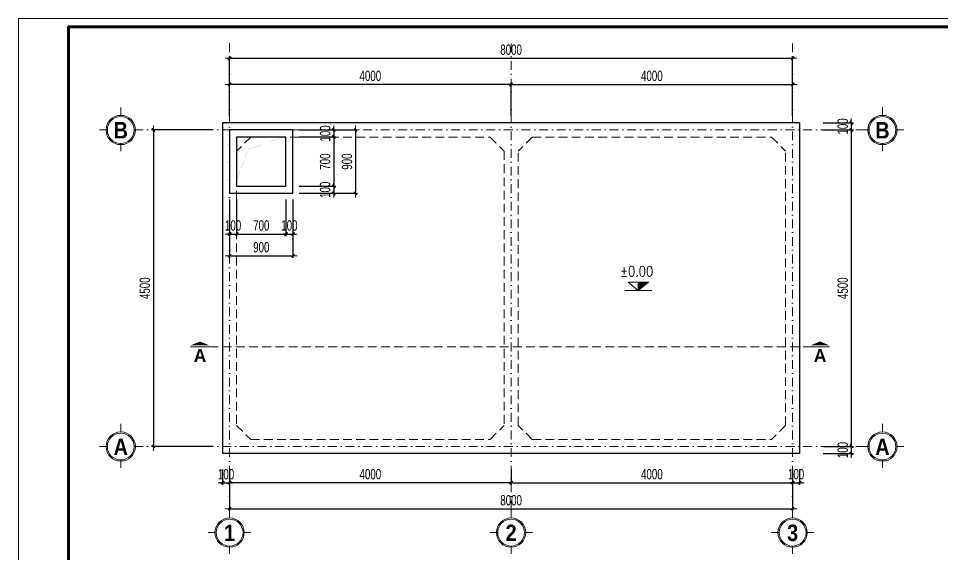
# Model space of a CAD drawing. Extents: x -192823 to 24985, y 78808 to 102574.
# Drawn here: x -140144 to -127014, y 94949 to 102570 of the extents above; entities that cross this region are included whole.
import ezdxf
from ezdxf.enums import TextEntityAlignment as Align

# ---------------------------------------------------------------- set-up
doc = ezdxf.new("R2010")
doc.units = 0
doc.header["$LTSCALE"] = 5
doc.header["$MEASUREMENT"] = 0
doc.header["$PDMODE"] = 3
doc.header["$PDSIZE"] = -5
doc.linetypes.add('DASHDOT', pattern=[1, 0.5, -0.25, 0, -0.25])
doc.linetypes.add('HIDDEN', pattern=[0.375, 0.25, -0.125])
doc.layers.get('0').update_dxf_attribs({"linetype": 'CONTINUOUS', "lineweight": 25})
doc.layers.get('DEFPOINTS').update_dxf_attribs({"linetype": 'CONTINUOUS', "lineweight": 9})
for name, color, linetype, lineweight in [('ISO', 153, 'CONTINUOUS', 15), ('Khungten_LCDI', 7, 'CONTINUOUS', 25), ('KICHTHUOC', 167, 'CONTINUOUS', 15), ('LC Dim', 8, 'CONTINUOUS', 18), ('LC ISO', 153, 'CONTINUOUS', 13), ('LC Khac', 4, 'CONTINUOUS', 9), ('LC MANH DUT', 35, 'HIDDEN', 5), ('LC Net manh', 239, 'CONTINUOUS', 5), ('LC Net thay', 7, 'CONTINUOUS', 25), ('LC Net truc', 79, 'DASHDOT', 13), ('LC Text1', 3, 'CONTINUOUS', 20), ('LC Text2', 7, 'CONTINUOUS', 25)]:
    doc.layers.add(name, color=color, linetype=linetype, lineweight=lineweight)
doc.styles.add('HOATBIF', font='hoatbif.shx', dxfattribs={"width": 0.7})
doc.styles.add('Khungten', font='', dxfattribs={"width": 0.9, "height": 5000})
doc.styles.add('LC 1', font='')
doc.styles.add('T1', font='Vnsimli.shx', dxfattribs={"width": 0.8})
doc.styles.add('Title', font='', dxfattribs={"width": 0.8})
doc.styles.get('Khungten').set_extended_font_data('.VnAvantH')
doc.styles.get('LC 1').set_extended_font_data('.VnAvantH', bold=True)
doc.styles.get('Title').set_extended_font_data('.VnBlackH')
doc.dimstyles.new('1-100(1-50)', dxfattribs={"dimscale": 59, "dimtxt": 2.5, "dimasz": 0.35, "dimexe": 0.5, "dimexo": 0, "dimgap": 0.8, "dimtad": 1, "dimdec": 0, "dimzin": 0, "dimdsep": 46, "dimtxsty": 'HOATBIF', "dimblk1": 'DOT', "dimblk2": 'DOT', "dimsah": 1, "dimcen": -1, "dimdle": 1, "dimclrd": 256, "dimclre": 256, "dimclrt": 4, "dimadec": 3, "dimazin": 2, "dimtfac": 0.333333, "dimtdec": 0, "dimtix": 1, "dimtmove": 2, "dimatfit": 3, "dimldrblk": 'DOT', "dimfxl": 1, "dimtvp": 0.833333, "dimtolj": 1, "dimtzin": 0, "dimarcsym": 0})

# ---------------------------------------------------------------- blocks, each defined once
blk = doc.blocks.new('lcdi dien')
at = {"layer": 'DEFPOINTS', "lineweight": 0}
blk.add_lwpolyline([(-1200, -14850), (-1200, 14850), (40800, 14850), (40800, -14850)], close=True, dxfattribs=at)
at = {"layer": 'Khungten_LCDI', "color": 5, "lineweight": 60}
blk.add_lwpolyline([(0, -14650), (0, 14650), (40600, 14650), (40600, -14650)], close=True, dxfattribs=at)
at = {"color": 7, "style": 'Khungten', "width": 0.8}
for tag, p in [('REVISION', (39499, -10746)), ('NGAYHT', (39546, -11609))]:
    blk.add_attdef(tag, text='', height=200, dxfattribs=at).set_placement(p, align=Align.CENTER)
at = {"layer": 'LC Text1', "style": 'Title', "width": 1.485915}
for tag, p, p2 in [('TENBANVE1', (36913, -8886), (40339, -8886)), ('TENBANVE2', (36913, -9562), (40339, -9562))]:
    blk.add_attdef(tag, text='', height=250, dxfattribs=at).set_placement(p, p2, align=Align.FIT)
at = {"layer": 'LC Text1', "style": 'Title', "width": 0.7}
blk.add_attdef('SOBANVE', text='', height=250, dxfattribs=at).set_placement((39562, -13896), align=Align.CENTER)
blk = doc.blocks.new('DOT')
at = {"layer": 'KICHTHUOC'}
blk.add_line((-3, 0), (3, 0), dxfattribs=at)
at = {"layer": 'KICHTHUOC', "color": 4}
blk.add_line((-1, -1), (1, 1), dxfattribs=at)
blk.add_lwpolyline([(0.5, 1), (-1, -0.5), (-0.5, -1), (1, 0.5)], close=True, dxfattribs=at)
blk = doc.blocks.new('*D1029')
at = {"layer": 'DEFPOINTS', "color": 0, "transparency": 16777216}
for p in [(-137383, 100985), (-138227, 96485), (-137383, 96485)]:
    blk.add_point(p, dxfattribs=at)
at = {"layer": 'LC Dim', "lineweight": -2, "transparency": 16777216}
for p, q in [((-137383, 100985), (-138256, 100985)), ((-138227, 100964), (-138227, 96505)), ((-137383, 96485), (-138256, 96485))]:
    blk.add_line(p, q, dxfattribs=at)
at = {"layer": 'LC Dim', "lineweight": -2, "transparency": 16777216, "xscale": 20.65, "yscale": 20.65, "zscale": 20.65}
for p, rotation in [((-138227, 100985), 90), ((-138227, 96485), 270)]:
    blk.add_blockref('DOT', p, dxfattribs=dict(at, rotation=rotation))
at = {"layer": 'LC Dim', "color": 4, "transparency": 16777216, "insert": (-138348, 98735), "char_height": 147.5, "attachment_point": 5, "rotation": 90, "style": 'HOATBIF'}
blk.add_mtext('\\A1;4500', dxfattribs=at)
blk = doc.blocks.new('*D1030')
at = {"layer": 'DEFPOINTS', "color": 0, "transparency": 16777216}
for p in [(-137144, 96158), (-133144, 96158), (-137144, 95970)]:
    blk.add_point(p, dxfattribs=at)
at = {"layer": 'LC Dim', "lineweight": -2, "transparency": 16777216}
for p, q in [((-137144, 96158), (-137144, 95941)), ((-133144, 96158), (-133144, 95941)), ((-133164, 95970), (-137123, 95970))]:
    blk.add_line(p, q, dxfattribs=at)
at = {"layer": 'LC Dim', "lineweight": -2, "transparency": 16777216, "xscale": 20.65, "yscale": 20.65, "zscale": 20.65, "rotation": 180}
blk.add_blockref('DOT', (-137144, 95970), dxfattribs=at)
at = {"layer": 'LC Dim', "lineweight": -2, "transparency": 16777216, "xscale": 20.65, "yscale": 20.65, "zscale": 20.65}
blk.add_blockref('DOT', (-133144, 95970), dxfattribs=at)
at = {"layer": 'LC Dim', "color": 4, "transparency": 16777216, "insert": (-135144, 96091), "char_height": 147.5, "attachment_point": 5, "style": 'HOATBIF'}
blk.add_mtext('\\A1;4000', dxfattribs=at)
blk = doc.blocks.new('*D1031')
at = {"layer": 'DEFPOINTS', "color": 0, "transparency": 16777216}
for p in [(-137144, 96158), (-129144, 96158), (-129144, 95599)]:
    blk.add_point(p, dxfattribs=at)
at = {"layer": 'LC Dim', "lineweight": -2, "transparency": 16777216}
for p, q in [((-137144, 96158), (-137144, 95570)), ((-129144, 96158), (-129144, 95570)), ((-137123, 95599), (-129164, 95599))]:
    blk.add_line(p, q, dxfattribs=at)
at = {"layer": 'LC Dim', "lineweight": -2, "transparency": 16777216, "xscale": 20.65, "yscale": 20.65, "zscale": 20.65, "rotation": 180}
blk.add_blockref('DOT', (-137144, 95599), dxfattribs=at)
at = {"layer": 'LC Dim', "lineweight": -2, "transparency": 16777216, "xscale": 20.65, "yscale": 20.65, "zscale": 20.65}
blk.add_blockref('DOT', (-129144, 95599), dxfattribs=at)
at = {"layer": 'LC Dim', "color": 4, "transparency": 16777216, "insert": (-133144, 95720), "char_height": 147.5, "attachment_point": 5, "style": 'HOATBIF'}
blk.add_mtext('\\A1;8000', dxfattribs=at)
blk = doc.blocks.new('*D1032')
at = {"layer": 'DEFPOINTS', "color": 0, "transparency": 16777216}
for p in [(-128711, 100985), (-128711, 96485), (-128310, 96485)]:
    blk.add_point(p, dxfattribs=at)
at = {"layer": 'LC Dim', "lineweight": -2, "transparency": 16777216}
for p, q in [((-128711, 100985), (-128280, 100985)), ((-128310, 100964), (-128310, 96505)), ((-128711, 96485), (-128280, 96485))]:
    blk.add_line(p, q, dxfattribs=at)
at = {"layer": 'LC Dim', "lineweight": -2, "transparency": 16777216, "xscale": 20.65, "yscale": 20.65, "zscale": 20.65}
for p, rotation in [((-128310, 100985), 90), ((-128310, 96485), 270)]:
    blk.add_blockref('DOT', p, dxfattribs=dict(at, rotation=rotation))
at = {"layer": 'LC Dim', "color": 4, "transparency": 16777216, "insert": (-128431, 98735), "char_height": 147.5, "attachment_point": 5, "rotation": 90, "style": 'HOATBIF'}
blk.add_mtext('\\A1;4500', dxfattribs=at)
blk = doc.blocks.new('*D1033')
at = {"layer": 'DEFPOINTS', "color": 0, "transparency": 16777216}
for p in [(-133144, 96158), (-129144, 96158), (-129144, 95970)]:
    blk.add_point(p, dxfattribs=at)
at = {"layer": 'LC Dim', "lineweight": -2, "transparency": 16777216}
for p, q in [((-133144, 96158), (-133144, 95941)), ((-129144, 96158), (-129144, 95941)), ((-133123, 95970), (-129164, 95970))]:
    blk.add_line(p, q, dxfattribs=at)
at = {"layer": 'LC Dim', "lineweight": -2, "transparency": 16777216, "xscale": 20.65, "yscale": 20.65, "zscale": 20.65, "rotation": 180}
blk.add_blockref('DOT', (-133144, 95970), dxfattribs=at)
at = {"layer": 'LC Dim', "lineweight": -2, "transparency": 16777216, "xscale": 20.65, "yscale": 20.65, "zscale": 20.65}
blk.add_blockref('DOT', (-129144, 95970), dxfattribs=at)
at = {"layer": 'LC Dim', "color": 4, "transparency": 16777216, "insert": (-131144, 96091), "char_height": 147.5, "attachment_point": 5, "style": 'HOATBIF'}
blk.add_mtext('\\A1;4000', dxfattribs=at)
blk = doc.blocks.new('TTRUC')
at = {"layer": 'ISO'}
for p, q in [((0, 6.95), (0, 10.71)), ((-6.37, 0), (-10.13, 0)), ((6.37, 0), (10.13, 0)), ((0, -6.37), (0, -10.13))]:
    blk.add_line(p, q, dxfattribs=at)
blk.add_circle((0, 0), 6.37, dxfattribs=at)
at = {"layer": 'KICHTHUOC'}
blk.add_circle((0, 0), 6.95, dxfattribs=at)
blk = doc.blocks.new('*D1035')
at = {"layer": 'DEFPOINTS', "color": 0, "transparency": 16777216}
for p in [(-129144, 102004), (-137144, 101189), (-129144, 101189)]:
    blk.add_point(p, dxfattribs=at)
at = {"layer": 'LC Dim', "lineweight": -2, "transparency": 16777216}
for p, q in [((-137144, 101189), (-137144, 102034)), ((-129144, 101189), (-129144, 102034)), ((-137123, 102004), (-129164, 102004))]:
    blk.add_line(p, q, dxfattribs=at)
at = {"layer": 'LC Dim', "lineweight": -2, "transparency": 16777216, "xscale": 20.65, "yscale": 20.65, "zscale": 20.65, "rotation": 180}
blk.add_blockref('DOT', (-137144, 102004), dxfattribs=at)
at = {"layer": 'LC Dim', "lineweight": -2, "transparency": 16777216, "xscale": 20.65, "yscale": 20.65, "zscale": 20.65}
blk.add_blockref('DOT', (-129144, 102004), dxfattribs=at)
at = {"layer": 'LC Dim', "color": 4, "transparency": 16777216, "insert": (-133144, 102125), "char_height": 147.5, "attachment_point": 5, "style": 'HOATBIF'}
blk.add_mtext('\\A1;8000', dxfattribs=at)
blk = doc.blocks.new('*D1036')
at = {"layer": 'DEFPOINTS', "color": 0, "transparency": 16777216}
for p in [(-129144, 101633), (-133144, 101189), (-129144, 101189)]:
    blk.add_point(p, dxfattribs=at)
at = {"layer": 'LC Dim', "lineweight": -2, "transparency": 16777216}
for p, q in [((-133144, 101189), (-133144, 101662)), ((-133123, 101633), (-129164, 101633)), ((-129144, 101189), (-129144, 101662))]:
    blk.add_line(p, q, dxfattribs=at)
at = {"layer": 'LC Dim', "lineweight": -2, "transparency": 16777216, "xscale": 20.65, "yscale": 20.65, "zscale": 20.65, "rotation": 180}
blk.add_blockref('DOT', (-133144, 101633), dxfattribs=at)
at = {"layer": 'LC Dim', "lineweight": -2, "transparency": 16777216, "xscale": 20.65, "yscale": 20.65, "zscale": 20.65}
blk.add_blockref('DOT', (-129144, 101633), dxfattribs=at)
at = {"layer": 'LC Dim', "color": 4, "transparency": 16777216, "insert": (-131144, 101754), "char_height": 147.5, "attachment_point": 5, "style": 'HOATBIF'}
blk.add_mtext('\\A1;4000', dxfattribs=at)
blk = doc.blocks.new('*D1025')
at = {"layer": 'DEFPOINTS', "color": 0, "transparency": 16777216}
for p in [(-128711, 101085), (-128711, 100985), (-128310, 100985)]:
    blk.add_point(p, dxfattribs=at)
at = {"layer": 'LC Dim', "lineweight": -2, "transparency": 16777216}
for p, q in [((-128310, 101105), (-128310, 101126)), ((-128711, 101085), (-128280, 101085)), ((-128711, 100985), (-128280, 100985)), ((-128310, 101085), (-128310, 100985)), ((-128310, 100964), (-128310, 100943))]:
    blk.add_line(p, q, dxfattribs=at)
at = {"layer": 'LC Dim', "lineweight": -2, "transparency": 16777216, "xscale": 20.65, "yscale": 20.65, "zscale": 20.65}
for p, rotation in [((-128310, 101085), 270), ((-128310, 100985), 90)]:
    blk.add_blockref('DOT', p, dxfattribs=dict(at, rotation=rotation))
at = {"layer": 'LC Dim', "color": 4, "transparency": 16777216, "insert": (-128431, 101035), "char_height": 147.5, "attachment_point": 5, "rotation": 90, "style": 'HOATBIF'}
blk.add_mtext('\\A1;100', dxfattribs=at)
blk = doc.blocks.new('*D1026')
at = {"layer": 'DEFPOINTS', "color": 0, "transparency": 16777216}
for p in [(-128711, 96485), (-128711, 96385), (-128310, 96385)]:
    blk.add_point(p, dxfattribs=at)
at = {"layer": 'LC Dim', "lineweight": -2, "transparency": 16777216}
for p, q in [((-128310, 96505), (-128310, 96526)), ((-128711, 96485), (-128280, 96485)), ((-128711, 96385), (-128280, 96385)), ((-128310, 96485), (-128310, 96385)), ((-128310, 96364), (-128310, 96343))]:
    blk.add_line(p, q, dxfattribs=at)
at = {"layer": 'LC Dim', "lineweight": -2, "transparency": 16777216, "xscale": 20.65, "yscale": 20.65, "zscale": 20.65}
for p, rotation in [((-128310, 96485), 270), ((-128310, 96385), 90)]:
    blk.add_blockref('DOT', p, dxfattribs=dict(at, rotation=rotation))
at = {"layer": 'LC Dim', "color": 4, "transparency": 16777216, "insert": (-128431, 96435), "char_height": 147.5, "attachment_point": 5, "rotation": 90, "style": 'HOATBIF'}
blk.add_mtext('\\A1;100', dxfattribs=at)
blk = doc.blocks.new('*D1027')
at = {"layer": 'DEFPOINTS', "color": 0, "transparency": 16777216}
for p in [(-129144, 96158), (-129044, 96158), (-129044, 95970)]:
    blk.add_point(p, dxfattribs=at)
at = {"layer": 'LC Dim', "lineweight": -2, "transparency": 16777216}
for p, q in [((-129144, 96158), (-129144, 95941)), ((-129044, 96158), (-129044, 95941)), ((-129164, 95970), (-129185, 95970)), ((-129144, 95970), (-129044, 95970)), ((-129023, 95970), (-129003, 95970))]:
    blk.add_line(p, q, dxfattribs=at)
at = {"layer": 'LC Dim', "lineweight": -2, "transparency": 16777216, "xscale": 20.65, "yscale": 20.65, "zscale": 20.65}
blk.add_blockref('DOT', (-129144, 95970), dxfattribs=at)
at = {"layer": 'LC Dim', "lineweight": -2, "transparency": 16777216, "xscale": 20.65, "yscale": 20.65, "zscale": 20.65, "rotation": 180}
blk.add_blockref('DOT', (-129044, 95970), dxfattribs=at)
at = {"layer": 'LC Dim', "color": 4, "transparency": 16777216, "insert": (-129094, 96091), "char_height": 147.5, "attachment_point": 5, "style": 'HOATBIF'}
blk.add_mtext('\\A1;100', dxfattribs=at)
blk = doc.blocks.new('*D1028')
at = {"layer": 'DEFPOINTS', "color": 0, "transparency": 16777216}
for p in [(-137244, 96158), (-137144, 96158), (-137144, 95970)]:
    blk.add_point(p, dxfattribs=at)
at = {"layer": 'LC Dim', "lineweight": -2, "transparency": 16777216}
for p, q in [((-137244, 96158), (-137244, 95941)), ((-137144, 96158), (-137144, 95941)), ((-137264, 95970), (-137285, 95970)), ((-137244, 95970), (-137144, 95970)), ((-137123, 95970), (-137103, 95970))]:
    blk.add_line(p, q, dxfattribs=at)
at = {"layer": 'LC Dim', "lineweight": -2, "transparency": 16777216, "xscale": 20.65, "yscale": 20.65, "zscale": 20.65}
blk.add_blockref('DOT', (-137244, 95970), dxfattribs=at)
at = {"layer": 'LC Dim', "lineweight": -2, "transparency": 16777216, "xscale": 20.65, "yscale": 20.65, "zscale": 20.65, "rotation": 180}
blk.add_blockref('DOT', (-137144, 95970), dxfattribs=at)
at = {"layer": 'LC Dim', "color": 4, "transparency": 16777216, "insert": (-137194, 96091), "char_height": 147.5, "attachment_point": 5, "style": 'HOATBIF'}
blk.add_mtext('\\A1;100', dxfattribs=at)
blk = doc.blocks.new('Caodo1')
at = {"layer": 'LC Text1'}
blk.add_hatch(color=4, dxfattribs=at).paths.add_polyline_path([(0, 200), (0, 0), (243, 200)])
at = {"layer": 'LC Text1', "color": 4}
for p, q in [((324, 0), (-324, 0)), ((0, 0), (0, 200))]:
    blk.add_line(p, q, dxfattribs=at)
blk.add_lwpolyline([(-243, 200), (243, 200), (0, 0), (0, 0)], close=True, dxfattribs=at)
at = {"layer": 'LC Text1', "color": 4, "style": 'T1', "width": 0.8}
blk.add_attdef('%%P0,00', text='', height=250, dxfattribs=at).set_placement((-39, 460), align=Align.MIDDLE_CENTER)
blk = doc.blocks.new('*D1046')
at = {"layer": 'DEFPOINTS', "color": 0, "transparency": 16777216}
for p in [(-137144, 99996), (-137044, 99996), (-137044, 99506)]:
    blk.add_point(p, dxfattribs=at)
at = {"layer": 'LC Dim', "lineweight": -2, "transparency": 16777216}
for p, q in [((-137144, 99996), (-137144, 99476)), ((-137044, 99996), (-137044, 99476)), ((-137164, 99506), (-137185, 99506)), ((-137144, 99506), (-137044, 99506)), ((-137023, 99506), (-137003, 99506))]:
    blk.add_line(p, q, dxfattribs=at)
at = {"layer": 'LC Dim', "lineweight": -2, "transparency": 16777216, "xscale": 20.65, "yscale": 20.65, "zscale": 20.65}
blk.add_blockref('DOT', (-137144, 99506), dxfattribs=at)
at = {"layer": 'LC Dim', "lineweight": -2, "transparency": 16777216, "xscale": 20.65, "yscale": 20.65, "zscale": 20.65, "rotation": 180}
blk.add_blockref('DOT', (-137044, 99506), dxfattribs=at)
at = {"layer": 'LC Dim', "color": 4, "transparency": 16777216, "insert": (-137094, 99627), "char_height": 147.5, "attachment_point": 5, "style": 'HOATBIF'}
blk.add_mtext('\\A1;100', dxfattribs=at)
blk = doc.blocks.new('*D1047')
at = {"layer": 'DEFPOINTS', "color": 0, "transparency": 16777216}
for p in [(-137044, 99996), (-136344, 99996), (-136344, 99506)]:
    blk.add_point(p, dxfattribs=at)
at = {"layer": 'LC Dim', "lineweight": -2, "transparency": 16777216}
for p, q in [((-137044, 99996), (-137044, 99476)), ((-136344, 99996), (-136344, 99476)), ((-137023, 99506), (-136364, 99506))]:
    blk.add_line(p, q, dxfattribs=at)
at = {"layer": 'LC Dim', "lineweight": -2, "transparency": 16777216, "xscale": 20.65, "yscale": 20.65, "zscale": 20.65, "rotation": 180}
blk.add_blockref('DOT', (-137044, 99506), dxfattribs=at)
at = {"layer": 'LC Dim', "lineweight": -2, "transparency": 16777216, "xscale": 20.65, "yscale": 20.65, "zscale": 20.65}
blk.add_blockref('DOT', (-136344, 99506), dxfattribs=at)
at = {"layer": 'LC Dim', "color": 4, "transparency": 16777216, "insert": (-136694, 99627), "char_height": 147.5, "attachment_point": 5, "style": 'HOATBIF'}
blk.add_mtext('\\A1;700', dxfattribs=at)
blk = doc.blocks.new('*D1048')
at = {"layer": 'DEFPOINTS', "color": 0, "transparency": 16777216}
for p in [(-136344, 99996), (-136244, 99996), (-136244, 99506)]:
    blk.add_point(p, dxfattribs=at)
at = {"layer": 'LC Dim', "lineweight": -2, "transparency": 16777216}
for p, q in [((-136344, 99996), (-136344, 99476)), ((-136244, 99996), (-136244, 99476)), ((-136364, 99506), (-136385, 99506)), ((-136344, 99506), (-136244, 99506)), ((-136223, 99506), (-136203, 99506))]:
    blk.add_line(p, q, dxfattribs=at)
at = {"layer": 'LC Dim', "lineweight": -2, "transparency": 16777216, "xscale": 20.65, "yscale": 20.65, "zscale": 20.65}
blk.add_blockref('DOT', (-136344, 99506), dxfattribs=at)
at = {"layer": 'LC Dim', "lineweight": -2, "transparency": 16777216, "xscale": 20.65, "yscale": 20.65, "zscale": 20.65, "rotation": 180}
blk.add_blockref('DOT', (-136244, 99506), dxfattribs=at)
at = {"layer": 'LC Dim', "color": 4, "transparency": 16777216, "insert": (-136294, 99627), "char_height": 147.5, "attachment_point": 5, "style": 'HOATBIF'}
blk.add_mtext('\\A1;100', dxfattribs=at)
blk = doc.blocks.new('*D1067')
at = {"layer": 'DEFPOINTS', "color": 0, "transparency": 16777216}
for p in [(-137144, 99996), (-136244, 99996), (-136244, 99196)]:
    blk.add_point(p, dxfattribs=at)
at = {"layer": 'LC Dim', "lineweight": -2, "transparency": 16777216}
for p, q in [((-137144, 99996), (-137144, 99167)), ((-136244, 99996), (-136244, 99167)), ((-137123, 99196), (-136264, 99196))]:
    blk.add_line(p, q, dxfattribs=at)
at = {"layer": 'LC Dim', "lineweight": -2, "transparency": 16777216, "xscale": 20.65, "yscale": 20.65, "zscale": 20.65, "rotation": 180}
blk.add_blockref('DOT', (-137144, 99196), dxfattribs=at)
at = {"layer": 'LC Dim', "lineweight": -2, "transparency": 16777216, "xscale": 20.65, "yscale": 20.65, "zscale": 20.65}
blk.add_blockref('DOT', (-136244, 99196), dxfattribs=at)
at = {"layer": 'LC Dim', "color": 4, "transparency": 16777216, "insert": (-136694, 99317), "char_height": 147.5, "attachment_point": 5, "style": 'HOATBIF'}
blk.add_mtext('\\A1;900', dxfattribs=at)
blk = doc.blocks.new('*D1068')
at = {"layer": 'DEFPOINTS', "color": 0, "transparency": 16777216}
for p in [(-136155, 100985), (-136155, 100885), (-135665, 100885)]:
    blk.add_point(p, dxfattribs=at)
at = {"layer": 'LC Dim', "lineweight": -2, "transparency": 16777216}
for p, q in [((-136155, 100985), (-135636, 100985)), ((-135665, 101005), (-135665, 101026)), ((-135665, 100985), (-135665, 100885)), ((-136155, 100885), (-135636, 100885)), ((-135665, 100864), (-135665, 100843))]:
    blk.add_line(p, q, dxfattribs=at)
at = {"layer": 'LC Dim', "lineweight": -2, "transparency": 16777216, "xscale": 20.65, "yscale": 20.65, "zscale": 20.65}
for p, rotation in [((-135665, 100985), 270), ((-135665, 100885), 90)]:
    blk.add_blockref('DOT', p, dxfattribs=dict(at, rotation=rotation))
at = {"layer": 'LC Dim', "color": 4, "transparency": 16777216, "insert": (-135786, 100935), "char_height": 147.5, "attachment_point": 5, "rotation": 90, "style": 'HOATBIF'}
blk.add_mtext('\\A1;100', dxfattribs=at)
blk = doc.blocks.new('*D1069')
at = {"layer": 'DEFPOINTS', "color": 0, "transparency": 16777216}
for p in [(-136155, 100885), (-136155, 100185), (-135665, 100185)]:
    blk.add_point(p, dxfattribs=at)
at = {"layer": 'LC Dim', "lineweight": -2, "transparency": 16777216}
for p, q in [((-136155, 100885), (-135636, 100885)), ((-135665, 100864), (-135665, 100205)), ((-136155, 100185), (-135636, 100185))]:
    blk.add_line(p, q, dxfattribs=at)
at = {"layer": 'LC Dim', "lineweight": -2, "transparency": 16777216, "xscale": 20.65, "yscale": 20.65, "zscale": 20.65}
for p, rotation in [((-135665, 100885), 90), ((-135665, 100185), 270)]:
    blk.add_blockref('DOT', p, dxfattribs=dict(at, rotation=rotation))
at = {"layer": 'LC Dim', "color": 4, "transparency": 16777216, "insert": (-135786, 100535), "char_height": 147.5, "attachment_point": 5, "rotation": 90, "style": 'HOATBIF'}
blk.add_mtext('\\A1;700', dxfattribs=at)
blk = doc.blocks.new('*D1070')
at = {"layer": 'DEFPOINTS', "color": 0, "transparency": 16777216}
for p in [(-136155, 100185), (-136155, 100085), (-135665, 100085)]:
    blk.add_point(p, dxfattribs=at)
at = {"layer": 'LC Dim', "lineweight": -2, "transparency": 16777216}
for p, q in [((-136155, 100185), (-135636, 100185)), ((-135665, 100205), (-135665, 100226)), ((-135665, 100185), (-135665, 100085)), ((-136155, 100085), (-135636, 100085)), ((-135665, 100064), (-135665, 100043))]:
    blk.add_line(p, q, dxfattribs=at)
at = {"layer": 'LC Dim', "lineweight": -2, "transparency": 16777216, "xscale": 20.65, "yscale": 20.65, "zscale": 20.65}
for p, rotation in [((-135665, 100185), 270), ((-135665, 100085), 90)]:
    blk.add_blockref('DOT', p, dxfattribs=dict(at, rotation=rotation))
at = {"layer": 'LC Dim', "color": 4, "transparency": 16777216, "insert": (-135786, 100135), "char_height": 147.5, "attachment_point": 5, "rotation": 90, "style": 'HOATBIF'}
blk.add_mtext('\\A1;100', dxfattribs=at)
blk = doc.blocks.new('*D1071')
at = {"layer": 'DEFPOINTS', "color": 0, "transparency": 16777216}
for p in [(-136155, 100985), (-136155, 100085), (-135355, 100085)]:
    blk.add_point(p, dxfattribs=at)
at = {"layer": 'LC Dim', "lineweight": -2, "transparency": 16777216}
for p, q in [((-136155, 100985), (-135326, 100985)), ((-135355, 100964), (-135355, 100105)), ((-136155, 100085), (-135326, 100085))]:
    blk.add_line(p, q, dxfattribs=at)
at = {"layer": 'LC Dim', "lineweight": -2, "transparency": 16777216, "xscale": 20.65, "yscale": 20.65, "zscale": 20.65}
for p, rotation in [((-135355, 100985), 90), ((-135355, 100085), 270)]:
    blk.add_blockref('DOT', p, dxfattribs=dict(at, rotation=rotation))
at = {"layer": 'LC Dim', "color": 4, "transparency": 16777216, "insert": (-135476, 100535), "char_height": 147.5, "attachment_point": 5, "rotation": 90, "style": 'HOATBIF'}
blk.add_mtext('\\A1;900', dxfattribs=at)
blk = doc.blocks.new('*D1072')
at = {"layer": 'DEFPOINTS', "color": 0, "transparency": 16777216}
for p in [(-137144, 101633), (-137144, 101189), (-133144, 101189)]:
    blk.add_point(p, dxfattribs=at)
at = {"layer": 'LC Dim', "lineweight": -2, "transparency": 16777216}
for p, q in [((-137144, 101189), (-137144, 101662)), ((-133164, 101633), (-137123, 101633)), ((-133144, 101189), (-133144, 101662))]:
    blk.add_line(p, q, dxfattribs=at)
at = {"layer": 'LC Dim', "lineweight": -2, "transparency": 16777216, "xscale": 20.65, "yscale": 20.65, "zscale": 20.65, "rotation": 180}
blk.add_blockref('DOT', (-137144, 101633), dxfattribs=at)
at = {"layer": 'LC Dim', "lineweight": -2, "transparency": 16777216, "xscale": 20.65, "yscale": 20.65, "zscale": 20.65}
blk.add_blockref('DOT', (-133144, 101633), dxfattribs=at)
at = {"layer": 'LC Dim', "color": 4, "transparency": 16777216, "insert": (-135144, 101754), "char_height": 147.5, "attachment_point": 5, "style": 'HOATBIF'}
blk.add_mtext('\\A1;4000', dxfattribs=at)

msp = doc.modelspace()

# ---------------------------------------------------------------- linework, layer by layer
at = {"layer": 'LC Khac', "color": 1, "ltscale": 2}
for p, q in [((-137429.6, 97903.2), (-137699.7, 97903.2)), ((-128618.6, 97903.2), (-128888.7, 97903.2))]:
    msp.add_line(p, q, dxfattribs=at)
for points in [[(-137564.6, 97977.8, 0, 262.3, 0), (-137564.6, 97923.6, 153, 153, 0)], [(-128753.6, 97977.8, 0, 262.3, 0), (-128753.6, 97923.6, 153, 153, 0)]]:
    msp.add_lwpolyline(points, format="xyseb", dxfattribs=at)
at = {"layer": 'LC MANH DUT', "ltscale": 100}
for p, q in [((-136843.8, 100884.5), (-137043.8, 100684.5)), ((-136843.8, 100884.5), (-133443.8, 100884.5)), ((-133443.8, 100884.5), (-133243.8, 100684.5)), ((-132843.8, 100884.5), (-133043.8, 100684.5)), ((-132843.8, 100884.5), (-129443.8, 100884.5)), ((-129443.8, 100884.5), (-129243.8, 100684.5)), ((-137043.8, 100684.5), (-137043.8, 96784.5)), ((-133243.8, 100684.5), (-133243.8, 96784.5)), ((-133043.8, 96784.5), (-133043.8, 100684.5)), ((-129243.8, 96784.5), (-129243.8, 100684.5)), ((-137429.6, 97903.2), (-128888.7, 97903.2)), ((-137043.8, 96784.5), (-136843.8, 96584.5)), ((-133443.8, 96584.5), (-133243.8, 96784.5)), ((-132843.8, 96584.5), (-133043.8, 96784.5)), ((-129243.8, 96784.5), (-129443.8, 96584.5)), ((-136843.8, 96584.5), (-133443.8, 96584.5)), ((-132843.8, 96584.5), (-129443.8, 96584.5))]:
    msp.add_line(p, q, dxfattribs=at)
at = {"layer": 'LC Net manh', "const_width": 1, "elevation": 0}
msp.add_lwpolyline([(-137068.8, 100184.5), (-136888.5, 100708.9), (-136368.8, 100884.5)], dxfattribs=at)
at = {"layer": 'LC Net thay'}
for p, q in [((-129043.8, 101084.5), (-137243.8, 101084.5)), ((-137243.8, 101084.5), (-137243.8, 96384.5)), ((-136243.8, 100984.5, 0), (-137143.8, 100984.5, 0)), ((-137143.8, 100984.5, 0), (-137143.8, 100084.5, 0)), ((-129043.8, 101084.5), (-129043.8, 96384.5)), ((-137143.8, 100084.5, 0), (-136243.8, 100084.5, 0)), ((-129043.8, 96384.5), (-137243.8, 96384.5))]:
    msp.add_line(p, q, dxfattribs=at)
at = {"layer": 'LC Net thay', "elevation": 0}
for points in [[(-136243.8, 100084.5), (-136243.8, 100984.5)], [(-136343.8, 100884.5), (-137043.8, 100884.5), (-137043.8, 100184.5), (-136343.8, 100184.5)], [(-136343.8, 100184.5), (-136343.8, 100884.5)]]:
    msp.add_lwpolyline(points, dxfattribs=at)
at = {"layer": 'LC Net truc', "ltscale": 50}
for p, q in [((-137143.8, 102213.7), (-137143.8, 95581.4)), ((-133143.8, 102213.7), (-133143.8, 95581.4)), ((-129143.8, 102213.7), (-129143.8, 95581.4)), ((-128118.7, 100984.5), (-138413.7, 100984.5)), ((-128118.7, 96484.5), (-138387.1, 96484.5))]:
    msp.add_line(p, q, dxfattribs=at)

# ---------------------------------------------------------------- block references
at = {"layer": 'LC ISO', "xscale": 29.92991777228621, "yscale": 29.92991777228621, "zscale": 29.92991777228621}
for p in [(-138690.4, 100984.5), (-127867.7, 100984.5), (-138690.4, 96484.5), (-127867.7, 96484.5), (-137143.8, 95261), (-133143.8, 95261), (-129143.8, 95261)]:
    msp.add_blockref('TTRUC', p, dxfattribs=at)
at = {"layer": 'LC Net thay', "xscale": 0.594, "yscale": 0.594, "zscale": 0.594}
msp.add_blockref('lcdi dien', (-139431.2, 93749.1), dxfattribs=at)
at = {"layer": 'LC Text1'}
ref = msp.add_blockref('Caodo1', (-131336.8, 98703.3), dxfattribs=dict(at, xscale=0.593939378536651, yscale=0.593939378536651, zscale=0.593939378536651))
ref.add_attrib('%%P0,00', '%%P0.00', dxfattribs={"layer": 'LC Text2', "color": 4, "height": 148.48, "style": 'T1', "width": 0.8}).set_placement((-131359.9, 98976.2), align=Align.MIDDLE_CENTER)

# ---------------------------------------------------------------- texts
at = {"ltscale": 2, "style": 'LC 1'}
for p in [(-137564.6, 97779.6), (-128753.6, 97779.6)]:
    msp.add_attdef('A', text='B', height=183.6, dxfattribs=at).set_placement(p, align=Align.MIDDLE_CENTER)
at = {"layer": 'LC Text1', "ltscale": 0.2, "style": 'LC 1', "width": 0.9}
for s, p in [('b', (-138690.4, 100793.9)), ('b', (-127867.7, 100793.9)), ('a', (-138690.4, 96293.9)), ('a', (-127867.7, 96293.9)), ('1', (-137143.8, 95070.3)), ('2', (-133143.8, 95070.3)), ('3', (-129143.8, 95070.3))]:
    msp.add_text(s, height=234.4, dxfattribs=at).set_placement(p, align=Align.BOTTOM_CENTER)

# ---------------------------------------------------------------- dimensions: what is measured, and where the dimension line sits
at = {"layer": 'LC Dim'}
for base, p1, p2, picture, middle in [((-129143.8, 102004.2), (-137143.8, 101188.9), (-129143.8, 101188.9), '*D1035', (-133143.8, 102125.2)), ((-137143.8, 101632.9), (-133143.8, 101188.9), (-137143.8, 101188.9), '*D1072', (-135143.8, 101753.9)), ((-137043.8, 99505.8), (-137143.8, 99995.6), (-137043.8, 99995.6), '*D1046', (-137093.8, 99626.8)), ((-136243.8, 99196.1), (-137143.8, 99995.6), (-136243.8, 99995.6), '*D1067', (-136693.8, 99317)), ((-136343.8, 99505.8), (-137043.8, 99995.6), (-136343.8, 99995.6), '*D1047', (-136693.8, 99626.8)), ((-136243.8, 99505.8), (-136343.8, 99995.6), (-136243.8, 99995.6), '*D1048', (-136293.8, 99626.8)), ((-137143.8, 95970.5), (-137243.8, 96157.7), (-137143.8, 96157.7), '*D1028', (-137193.8, 96091.4)), ((-137143.8, 95970.5), (-133143.8, 96157.7), (-137143.8, 96157.7), '*D1030', (-135143.8, 96091.4)), ((-129143.8, 95599.2), (-137143.8, 96157.7), (-129143.8, 96157.7), '*D1031', (-133143.8, 95720.2)), ((-129043.8, 95970.5), (-129143.8, 96157.7), (-129043.8, 96157.7), '*D1027', (-129093.8, 96091.4))]:
    dim = msp.add_linear_dim(base=base, p1=p1, p2=p2, dimstyle='1-100(1-50)', dxfattribs=at)
    dim.commit()
    dim.dimension.update_dxf_attribs({"geometry": picture, "text_midpoint": middle})
for base, p1, p2, angle, picture, middle in [((-129143.8, 101632.9), (-133143.8, 101188.9), (-129143.8, 101188.9), 180, '*D1036', (-131143.8, 101753.9)), ((-128309.6, 100984.5), (-128711.3, 101084.5), (-128711.3, 100984.5), 270, '*D1025', (-128430.5, 101034.5)), ((-138226.8, 96484.5), (-137383, 100984.5), (-137383, 96484.5), 270, '*D1029', (-138347.7, 98734.5)), ((-135665.1, 100884.5), (-136154.9, 100984.5), (-136154.9, 100884.5), 270, '*D1068', (-135786.1, 100934.5)), ((-135355.4, 100084.5), (-136154.9, 100984.5), (-136154.9, 100084.5), 270, '*D1071', (-135476.3, 100534.5)), ((-128309.6, 96484.5), (-128711.3, 100984.5), (-128711.3, 96484.5), 270, '*D1032', (-128430.5, 98734.5)), ((-135665.1, 100184.5), (-136154.9, 100884.5), (-136154.9, 100184.5), 270, '*D1069', (-135786.1, 100534.5)), ((-135665.1, 100084.5), (-136154.9, 100184.5), (-136154.9, 100084.5), 270, '*D1070', (-135786.1, 100134.5)), ((-128309.6, 96384.5), (-128711.3, 96484.5), (-128711.3, 96384.5), 270, '*D1026', (-128430.5, 96434.5)), ((-129143.8, 95970.5), (-133143.8, 96157.7), (-129143.8, 96157.7), 180, '*D1033', (-131143.8, 96091.4))]:
    dim = msp.add_linear_dim(base=base, p1=p1, p2=p2, angle=angle, dimstyle='1-100(1-50)', dxfattribs=at)
    dim.commit()
    dim.dimension.update_dxf_attribs({"geometry": picture, "text_midpoint": middle})

doc.saveas('drawing.dxf')
